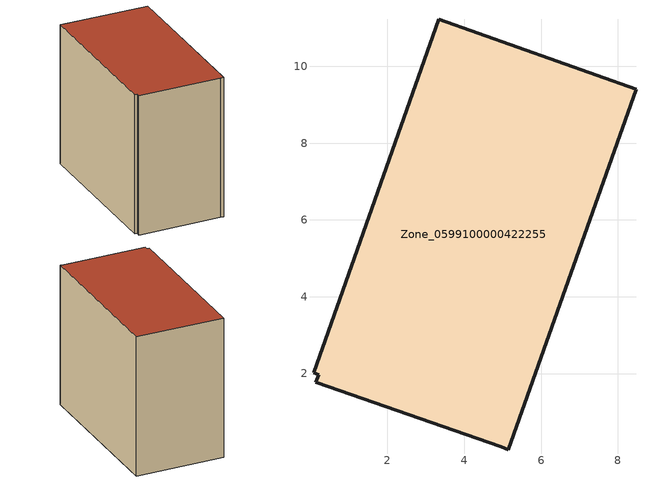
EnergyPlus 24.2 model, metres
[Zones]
Zone_0599100000422255
 floor ground (C_G): 0.07,2.03 3.33,11.22 8.47,9.4 5.15,0.02 4.96,0.1 0.13,1.77 0.21,1.98 z0.53
 wall outside (C_F): 3.33,11.22 0.07,2.03 0.21,1.98 0.13,1.77 4.96,0.1 5.15,0.02 8.47,9.4 3.33,11.22 z0.53:9.29
 roof outside (C_R): 5.15,0.02 8.47,9.4 3.33,11.22 0.07,2.03 0.21,1.98 0.13,1.77 4.96,0.1 z9.29
[BUILDING]
Pand.0599100000422255: North Axis=0; Terrain=City; Loads Convergence Tolerance Value=0.04; Temperature Convergence Tolerance Value=0.4; Solar Distribution=FullExterior; Maximum Number of Warmup Days=25; Minimum Number of Warmup Days=1
[Site:Location]
Rotterdam.The.Hague.AP_ZH_NLD Design_Conditions: Latitude=51.96; Longitude=4.45; Time Zone=1; Elevation=-4.5
[SITE:GROUNDTEMPERATURE:BUILDINGSURFACE]
18, 18, 18, 18, 18, 18, 18, 18, 18, 18, 18, 18
[MATERIAL] Thermal Absorptance=0.9; Solar Absorptance=0.7; Visible Absorptance=0.7
Name | Roughness | Thickness | Conductivity | Density | Specific Heat
G.TI.1992-2005 | MediumSmooth | 0.15 | 0.06 | 540 | 1210
F.TI.1992-2005 | Rough | 0.3 | 0.12 | 1920 | 840
R.TI.1992-2005 | MediumRough | 0.2 | 0.08 | 1500 | 1000
[CONSTRUCTION]
C_G: G.TI.1992-2005
C_F: F.TI.1992-2005
C_R: R.TI.1992-2005
[ZONE]
Zone_0599100000422255: Type=1; Multiplier=1; Ceiling Height=Autocalculate; Volume=Autocalculate; Floor Area=autocalculate; Part of Total Floor Area=Yes
[ZONEINFILTRATION:DESIGNFLOWRATE]
Infil_Zone_0599100000422255: Zone or ZoneList or Space or SpaceList=Zone_0599100000422255; Schedule=AlwaysOn; Design Flow Rate Calculation Method=Flow/Area; Flow Rate per Floor Area=0.0015; Constant Term Coefficient=1; Temperature Term Coefficient=0; Velocity Term Coefficient=0; Velocity Squared Term Coefficient=0
[HVACTEMPLATE:ZONE:IDEALLOADSAIRSYSTEM]
Zone_0599100000422255: Maximum Heating Supply Air Temperature=50; Minimum Cooling Supply Air Temperature=13; Maximum Heating Supply Air Humidity Ratio=0.0156; Minimum Cooling Supply Air Humidity Ratio=0.0077; Heating Limit=NoLimit; Cooling Limit=NoLimit; Dehumidification Control Type=ConstantSensibleHeatRatio; Cooling Sensible Heat Ratio=0.7; Dehumidification Setpoint=60; Humidification Control Type=None; Humidification Setpoint=30; Outdoor Air Method=None; Outdoor Air Flow Rate per Person=0.00944; Outdoor Air Flow Rate per Zone Floor Area=0; Outdoor Air Flow Rate per Zone=0; Demand Controlled Ventilation Type=None; Outdoor Air Economizer Type=NoEconomizer; Heat Recovery Type=None; Sensible Heat Recovery Effectiveness=0.7; Latent Heat Recovery Effectiveness=0.65
[ZONECONTROL:THERMOSTAT]
ThermostatControl_Zone_0599100000422255: Zone or ZoneList=Zone_0599100000422255; Control Type Schedule=DualSetpointControlType; Control 1=Thermostat_Zone_0599100000422255; Temperature Difference Between Cutout And Setpoint=0
[THERMOSTATSETPOINT:DUALSETPOINT]
Thermostat_Zone_0599100000422255: Heating Setpoint Temperature Schedule=HeatingSetpoint_Zone_0599100000422255; Cooling Setpoint Temperature Schedule=CoolingSetpoint_Zone_0599100000422255
[SCHEDULE:COMPACT]
HeatingSetpoint_Zone_0599100000422255: Through: 12/31, For: AllDays, Until: 24:00, 21
CoolingSetpoint_Zone_0599100000422255: Through: 12/31, For: AllDays, Until: 24:00, 24
DualSetpointControlType: Through: 12/31, For: AllDays, Until: 24:00, 4
AlwaysOn: Through: 12/31, For: AllDays, Until: 24:00, 1
